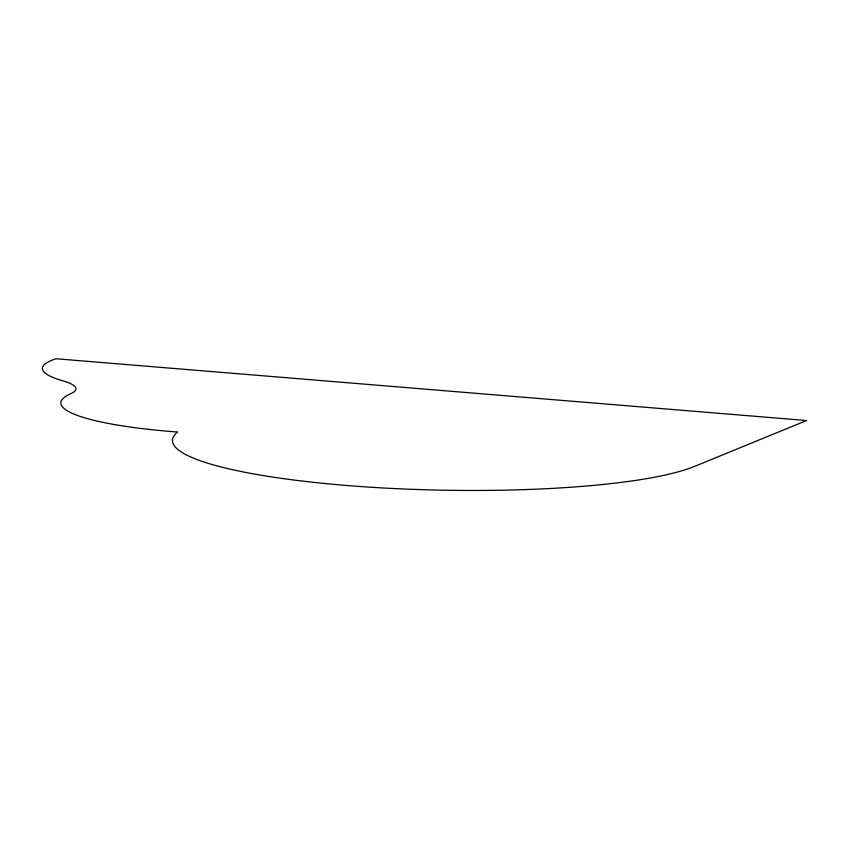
<?xml version="1.0" encoding="UTF-8"?>
<svg xmlns="http://www.w3.org/2000/svg" width="849" height="849" viewBox="0 0 849 849"><rect width="100%" height="100%" fill="white"/><g stroke="black" fill="none" stroke-linecap="round" stroke-linejoin="round"><path stroke-width="1.27" d="M806.55 420.531L694.026 466.621A270.226 44.604 1.1 0 1 366.747 486.965A270.226 44.604 1.1 0 1 177.558 432.014A171.763 28.346 1.1 0 1 70.796 393.649A89.4 14.751 1.1 0 0 62.9 380.861A140.191 23.135 1.1 0 1 55.96 358.745L806.55 420.531"/></g></svg>
